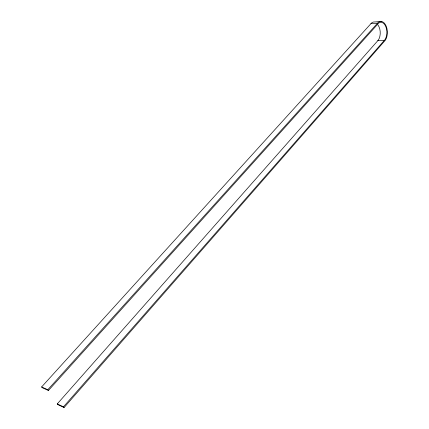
<?xml version="1.0" encoding="UTF-8"?>
<svg xmlns="http://www.w3.org/2000/svg" width="429" height="429" viewBox="0 0 429 429"><rect width="100%" height="100%" fill="white"/><g stroke="black" fill="none" stroke-linecap="round" stroke-linejoin="round"><path stroke-width="0.64" d="M381.354 21.45L374.71 21.976A10.639 6.301 88.4 0 0 371.514 23.027L41.624 386.947L47.801 389.73L378.169 22.506A10.709 6.285 88.5 0 1 386.207 26.164A10.709 6.285 88.5 0 1 385.408 40.122L64.087 407.55L57.872 404.649L57.261 403.92L378.147 40.305A9.77 5.792 88.4 0 0 377.879 24.877M57.261 403.92L63.476 406.815L384.77 39.902A9.84 5.775 88.5 0 0 386.014 27.22A9.84 5.775 88.5 0 0 378.764 23.021L48.434 390.492L42.256 387.703L41.624 386.947M370.919 23.708L377.574 23.193M377.767 40.691L384.389 40.294M47.801 389.73L48.434 390.492M63.476 406.815L64.087 407.55"/></g></svg>
